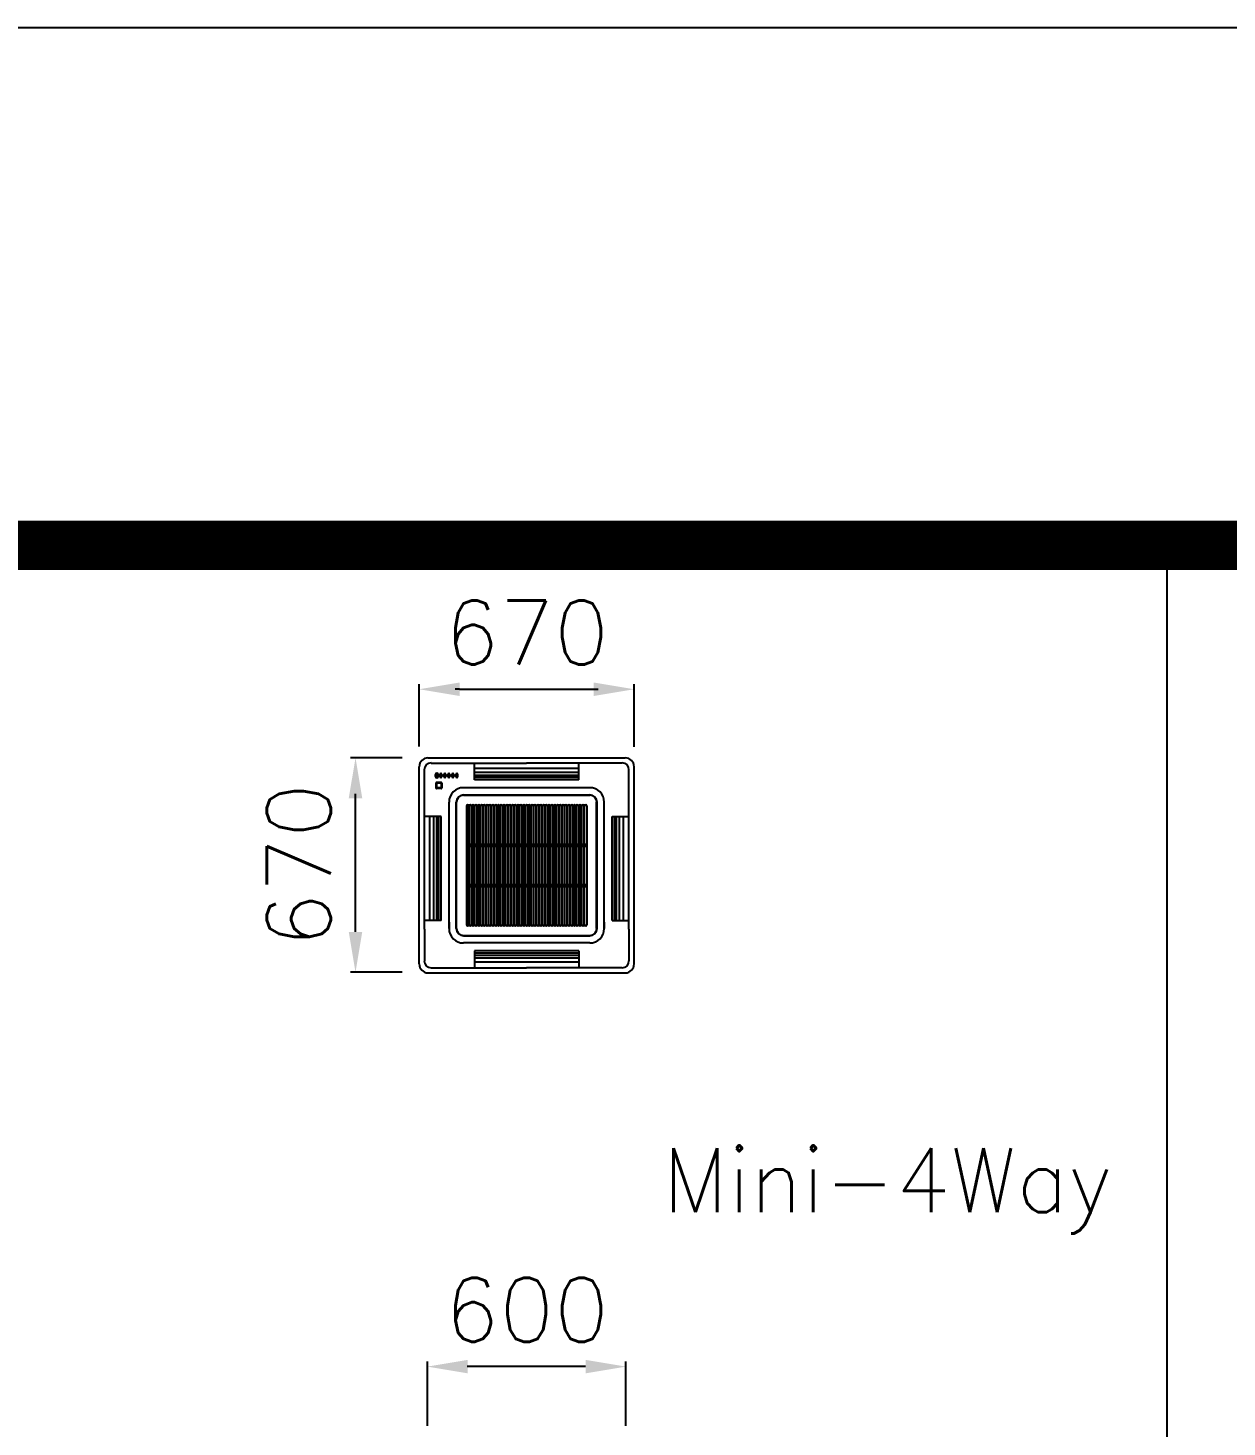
# Model space of a CAD drawing. Header units: millimetres. Extents: x -56261 to 196039, y 9480 to 100001.
# Drawn here: x 32676 to 35110, y 97162 to 100001 of the extents above; entities that cross this region are included whole.
import ezdxf
from ezdxf.enums import TextEntityAlignment as Align

# ---------------------------------------------------------------- set-up
doc = ezdxf.new("R2010")
doc.units = ezdxf.units.MM
doc.set_wipeout_variables(frame=1)
doc.layers.add('FORM', color=4, linetype='Continuous')
doc.layers.add('SS-TEXT', color=7, linetype='Continuous')
doc.styles.add('DVM_DEFAULT', font='romans.shx', dxfattribs={"bigfont": 'whgtxt.shx'})

# ---------------------------------------------------------------- blocks, each defined once
blk = doc.blocks.new('MINI 4WAY')
at = {"color": 0, "linetype": 'Continuous'}
for p, q in [((-287.5, -263.7), (-287.5, 263.7)), ((-263.9, 287.5), (263.9, 287.5)), ((-255.6, 273.6), (-170.4, 273.6)), ((-170.4, 273.6), (0, 273.6)), ((170.4, 273.6), (0, 273.6)), ((255.6, 273.6), (170.4, 273.6)), ((287.5, -263.7), (287.5, 263.7)), ((-273.6, 170.4), (-273.6, 255.6)), ((139.2, 258.6), (-139.2, 258.6)), ((139.2, 248.6), (-139.2, 248.6)), ((139.2, 240.6), (-139.2, 240.6)), ((139.2, 234.9), (-139.2, 234.9)), ((139.2, 228.9), (-139.2, 228.9)), ((273.6, 170.4), (273.6, 255.6)), ((-168.9, 187.2), (168.9, 187.2)), ((168.7, 207.5), (-168.7, 207.5)), ((-168.7, 188.2), (168.7, 188.2)), ((-273.6, -170.4), (-273.6, 170.4)), ((-207.5, 151.8), (-207.5, 168.7)), ((-207.5, -168.7), (-207.5, 151.8)), ((-188.2, -168.7), (-188.2, 168.7)), ((-187.2, -168.9), (-187.2, 168.9)), ((-161.1, 159), (-161.1, -159)), ((-155.1, -159), (-155.1, 159)), ((-153.6, -159), (-153.6, 159)), ((-147.6, -159), (-147.6, 159)), ((-146.1, -159), (-146.1, 159)), ((-140.1, -159), (-140.1, 159)), ((-138.5, -159), (-138.5, 159)), ((-132.5, -159), (-132.5, 159)), ((-131, -159), (-131, 159)), ((-125, -159), (-125, 159)), ((-123.5, -159), (-123.5, 159)), ((-117.5, -159), (-117.5, 159)), ((-116, -159), (-116, 159)), ((-109.9, -159), (-109.9, 159)), ((-108.4, -159), (-108.4, 159)), ((-102.4, -159), (-102.4, 159)), ((-100.9, -159), (-100.9, 159)), ((-94.9, -159), (-94.9, 159)), ((-93.4, -159), (-93.4, 159)), ((-87.3, -159), (-87.3, 159)), ((-85.8, -159), (-85.8, 159)), ((-79.8, -159), (-79.8, 159)), ((-78.3, -159), (-78.3, 159)), ((-72.3, -159), (-72.3, 159)), ((-70.8, -159), (-70.8, 159)), ((-64.8, -159), (-64.8, 159)), ((-63.2, -159), (-63.2, 159)), ((-57.2, -159), (-57.2, 159)), ((-55.7, -159), (-55.7, 159)), ((-49.7, -159), (-49.7, 159)), ((-48.2, -159), (-48.2, 159)), ((-42.2, -159), (-42.2, 159)), ((-40.7, -159), (-40.7, 159)), ((-34.6, -159), (-34.6, 159)), ((-33.1, -159), (-33.1, 159)), ((-27.1, -159), (-27.1, 159)), ((-25.6, -159), (-25.6, 159)), ((-19.6, -159), (-19.6, 159)), ((-18.1, -159), (-18.1, 159)), ((-12, -159), (-12, 159)), ((-10.5, -159), (-10.5, 159)), ((-4.5, -159), (-4.5, 159)), ((-3, -159), (-3, 159)), ((3, -159), (3, 159)), ((4.5, -159), (4.5, 159)), ((10.5, -159), (10.5, 159)), ((12, -159), (12, 159)), ((18.1, -159), (18.1, 159)), ((19.6, -159), (19.6, 159)), ((25.6, -159), (25.6, 159)), ((27.1, -159), (27.1, 159)), ((33.1, -159), (33.1, 159)), ((34.6, -159), (34.6, 159)), ((40.7, -159), (40.7, 159)), ((42.2, -159), (42.2, 159)), ((48.2, -159), (48.2, 159)), ((49.7, -159), (49.7, 159)), ((55.7, -159), (55.7, 159)), ((57.2, -159), (57.2, 159)), ((63.2, -159), (63.2, 159)), ((64.8, -159), (64.8, 159)), ((70.8, -159), (70.8, 159)), ((72.3, -159), (72.3, 159)), ((78.3, -159), (78.3, 159)), ((79.8, -159), (79.8, 159)), ((85.8, -159), (85.8, 159)), ((87.3, -159), (87.3, 159)), ((93.4, -159), (93.4, 159)), ((94.9, -159), (94.9, 159)), ((100.9, -159), (100.9, 159)), ((102.4, -159), (102.4, 159)), ((108.4, -159), (108.4, 159)), ((109.9, -159), (109.9, 159)), ((116, -159), (116, 159)), ((117.5, -159), (117.5, 159)), ((123.5, -159), (123.5, 159)), ((125, -159), (125, 159)), ((131, -159), (131, 159)), ((132.5, -159), (132.5, 159)), ((138.5, -159), (138.5, 159)), ((140.1, -159), (140.1, 159)), ((146.1, -159), (146.1, 159)), ((147.6, -159), (147.6, 159)), ((153.6, -159), (153.6, 159)), ((155.1, -159), (155.1, 159)), ((161.1, 159), (161.1, -159)), ((187.2, -168.9), (187.2, 168.9)), ((188.2, -168.7), (188.2, 168.7)), ((207.5, 151.8), (207.5, 168.7)), ((207.5, -168.7), (207.5, 151.8)), ((273.6, -170.4), (273.6, 170.4)), ((-258.6, -147.6), (-258.6, 130.7)), ((-248.6, -147.6), (-248.6, 130.7)), ((-240.6, -147.6), (-240.6, 130.7)), ((-234.9, -147.6), (-234.9, 130.7)), ((-228.9, -147.6), (-228.9, 130.7)), ((228.9, -147.6), (228.9, 130.7)), ((234.9, -147.6), (234.9, 130.7)), ((240.6, -147.6), (240.6, 130.7)), ((248.6, -147.6), (248.6, 130.7)), ((258.6, -147.6), (258.6, 130.7)), ((-155.1, 55.6), (-161.1, 55.6)), ((-161.1, 53.9), (-155.1, 53.9)), ((-155.1, 52.8), (-161.1, 52.8)), ((-161.1, 51.1), (-155.1, 51.1)), ((-147.6, 55.6), (-153.6, 55.6)), ((-153.6, 53.9), (-147.6, 53.9)), ((-147.6, 52.8), (-153.6, 52.8)), ((-153.6, 51.1), (-147.6, 51.1)), ((-140.1, 55.6), (-146.1, 55.6)), ((-146.1, 53.9), (-140.1, 53.9)), ((-140.1, 52.8), (-146.1, 52.8)), ((-146.1, 51.1), (-140.1, 51.1)), ((-132.5, 55.6), (-138.5, 55.6)), ((-138.5, 53.9), (-132.5, 53.9)), ((-132.5, 52.8), (-138.5, 52.8)), ((-138.5, 51.1), (-132.5, 51.1)), ((-125, 55.6), (-131, 55.6)), ((-131, 53.9), (-125, 53.9)), ((-125, 52.8), (-131, 52.8)), ((-131, 51.1), (-125, 51.1)), ((-117.5, 55.6), (-123.5, 55.6)), ((-123.5, 53.9), (-117.5, 53.9)), ((-117.5, 52.8), (-123.5, 52.8)), ((-123.5, 51.1), (-117.5, 51.1)), ((-109.9, 55.6), (-116, 55.6)), ((-116, 53.9), (-109.9, 53.9)), ((-109.9, 52.8), (-116, 52.8)), ((-116, 51.1), (-109.9, 51.1)), ((-102.4, 55.6), (-108.4, 55.6)), ((-108.4, 53.9), (-102.4, 53.9)), ((-102.4, 52.8), (-108.4, 52.8)), ((-108.4, 51.1), (-102.4, 51.1)), ((-94.9, 55.6), (-100.9, 55.6)), ((-100.9, 53.9), (-94.9, 53.9)), ((-94.9, 52.8), (-100.9, 52.8)), ((-100.9, 51.1), (-94.9, 51.1)), ((-87.3, 55.6), (-93.4, 55.6)), ((-93.4, 53.9), (-87.3, 53.9)), ((-87.3, 52.8), (-93.4, 52.8)), ((-93.4, 51.1), (-87.3, 51.1)), ((-79.8, 55.6), (-85.8, 55.6)), ((-85.8, 53.9), (-79.8, 53.9)), ((-79.8, 52.8), (-85.8, 52.8)), ((-85.8, 51.1), (-79.8, 51.1)), ((-72.3, 55.6), (-78.3, 55.6)), ((-78.3, 53.9), (-72.3, 53.9)), ((-72.3, 52.8), (-78.3, 52.8)), ((-78.3, 51.1), (-72.3, 51.1)), ((-64.8, 55.6), (-70.8, 55.6)), ((-70.8, 53.9), (-64.8, 53.9)), ((-64.8, 52.8), (-70.8, 52.8)), ((-70.8, 51.1), (-64.8, 51.1)), ((-57.2, 55.6), (-63.2, 55.6)), ((-63.2, 53.9), (-57.2, 53.9)), ((-57.2, 52.8), (-63.2, 52.8)), ((-63.2, 51.1), (-57.2, 51.1)), ((-49.7, 55.6), (-55.7, 55.6)), ((-55.7, 53.9), (-49.7, 53.9)), ((-49.7, 52.8), (-55.7, 52.8)), ((-55.7, 51.1), (-49.7, 51.1)), ((-42.2, 55.6), (-48.2, 55.6)), ((-48.2, 53.9), (-42.2, 53.9)), ((-42.2, 52.8), (-48.2, 52.8)), ((-48.2, 51.1), (-42.2, 51.1)), ((-34.6, 55.6), (-40.7, 55.6)), ((-40.7, 53.9), (-34.6, 53.9)), ((-34.6, 52.8), (-40.7, 52.8)), ((-40.7, 51.1), (-34.6, 51.1)), ((-27.1, 55.6), (-33.1, 55.6)), ((-33.1, 53.9), (-27.1, 53.9)), ((-27.1, 52.8), (-33.1, 52.8)), ((-33.1, 51.1), (-27.1, 51.1)), ((-19.6, 55.6), (-25.6, 55.6)), ((-25.6, 53.9), (-19.6, 53.9)), ((-19.6, 52.8), (-25.6, 52.8)), ((-25.6, 51.1), (-19.6, 51.1)), ((-12, 55.6), (-18.1, 55.6)), ((-18.1, 53.9), (-12, 53.9)), ((-12, 52.8), (-18.1, 52.8)), ((-18.1, 51.1), (-12, 51.1)), ((-4.5, 55.6), (-10.5, 55.6)), ((-10.5, 53.9), (-4.5, 53.9)), ((-4.5, 52.8), (-10.5, 52.8)), ((-10.5, 51.1), (-4.5, 51.1)), ((3, 55.6), (-3, 55.6)), ((-3, 53.9), (3, 53.9)), ((3, 52.8), (-3, 52.8)), ((-3, 51.1), (3, 51.1)), ((10.5, 55.6), (4.5, 55.6)), ((4.5, 53.9), (10.5, 53.9)), ((10.5, 52.8), (4.5, 52.8)), ((4.5, 51.1), (10.5, 51.1)), ((18.1, 55.6), (12, 55.6)), ((12, 53.9), (18.1, 53.9)), ((18.1, 52.8), (12, 52.8)), ((12, 51.1), (18.1, 51.1)), ((25.6, 55.6), (19.6, 55.6)), ((19.6, 53.9), (25.6, 53.9)), ((25.6, 52.8), (19.6, 52.8)), ((19.6, 51.1), (25.6, 51.1)), ((33.1, 55.6), (27.1, 55.6)), ((27.1, 53.9), (33.1, 53.9)), ((33.1, 52.8), (27.1, 52.8)), ((27.1, 51.1), (33.1, 51.1)), ((40.7, 55.6), (34.6, 55.6)), ((34.6, 53.9), (40.7, 53.9)), ((40.7, 52.8), (34.6, 52.8)), ((34.6, 51.1), (40.7, 51.1)), ((48.2, 55.6), (42.2, 55.6)), ((42.2, 53.9), (48.2, 53.9)), ((48.2, 52.8), (42.2, 52.8)), ((42.2, 51.1), (48.2, 51.1)), ((55.7, 55.6), (49.7, 55.6)), ((49.7, 53.9), (55.7, 53.9)), ((55.7, 52.8), (49.7, 52.8)), ((49.7, 51.1), (55.7, 51.1)), ((63.2, 55.6), (57.2, 55.6)), ((57.2, 53.9), (63.2, 53.9)), ((63.2, 52.8), (57.2, 52.8)), ((57.2, 51.1), (63.2, 51.1)), ((70.8, 55.6), (64.8, 55.6)), ((64.8, 53.9), (70.8, 53.9)), ((70.8, 52.8), (64.8, 52.8)), ((64.8, 51.1), (70.8, 51.1)), ((78.3, 55.6), (72.3, 55.6)), ((72.3, 53.9), (78.3, 53.9)), ((78.3, 52.8), (72.3, 52.8)), ((72.3, 51.1), (78.3, 51.1)), ((85.8, 55.6), (79.8, 55.6)), ((79.8, 53.9), (85.8, 53.9)), ((85.8, 52.8), (79.8, 52.8)), ((79.8, 51.1), (85.8, 51.1)), ((93.4, 55.6), (87.3, 55.6)), ((87.3, 53.9), (93.4, 53.9)), ((93.4, 52.8), (87.3, 52.8)), ((87.3, 51.1), (93.4, 51.1)), ((100.9, 55.6), (94.9, 55.6)), ((94.9, 53.9), (100.9, 53.9)), ((100.9, 52.8), (94.9, 52.8)), ((94.9, 51.1), (100.9, 51.1)), ((108.4, 55.6), (102.4, 55.6)), ((102.4, 53.9), (108.4, 53.9)), ((108.4, 52.8), (102.4, 52.8)), ((102.4, 51.1), (108.4, 51.1)), ((116, 55.6), (109.9, 55.6)), ((109.9, 53.9), (116, 53.9)), ((116, 52.8), (109.9, 52.8)), ((109.9, 51.1), (116, 51.1)), ((123.5, 55.6), (117.5, 55.6)), ((117.5, 53.9), (123.5, 53.9)), ((123.5, 52.8), (117.5, 52.8)), ((117.5, 51.1), (123.5, 51.1)), ((131, 55.6), (125, 55.6)), ((125, 53.9), (131, 53.9)), ((131, 52.8), (125, 52.8)), ((125, 51.1), (131, 51.1)), ((138.5, 55.6), (132.5, 55.6)), ((132.5, 53.9), (138.5, 53.9)), ((138.5, 52.8), (132.5, 52.8)), ((132.5, 51.1), (138.5, 51.1)), ((146.1, 55.6), (140.1, 55.6)), ((140.1, 53.9), (146.1, 53.9)), ((146.1, 52.8), (140.1, 52.8)), ((140.1, 51.1), (146.1, 51.1)), ((153.6, 55.6), (147.6, 55.6)), ((147.6, 53.9), (153.6, 53.9)), ((153.6, 52.8), (147.6, 52.8)), ((147.6, 51.1), (153.6, 51.1)), ((161.1, 55.6), (155.1, 55.6)), ((155.1, 53.9), (161.1, 53.9)), ((161.1, 52.8), (155.1, 52.8)), ((155.1, 51.1), (161.1, 51.1)), ((-155.1, -52.4), (-161.1, -52.4)), ((-161.1, -54.1), (-155.1, -54.1)), ((-155.1, -55.2), (-161.1, -55.2)), ((-161.1, -56.9), (-155.1, -56.9)), ((-147.6, -52.4), (-153.6, -52.4)), ((-153.6, -54.1), (-147.6, -54.1)), ((-147.6, -55.2), (-153.6, -55.2)), ((-153.6, -56.9), (-147.6, -56.9)), ((-140.1, -52.4), (-146.1, -52.4)), ((-146.1, -54.1), (-140.1, -54.1)), ((-140.1, -55.2), (-146.1, -55.2)), ((-146.1, -56.9), (-140.1, -56.9)), ((-132.5, -52.4), (-138.5, -52.4)), ((-138.5, -54.1), (-132.5, -54.1)), ((-132.5, -55.2), (-138.5, -55.2)), ((-138.5, -56.9), (-132.5, -56.9)), ((-125, -52.4), (-131, -52.4)), ((-131, -54.1), (-125, -54.1)), ((-125, -55.2), (-131, -55.2)), ((-131, -56.9), (-125, -56.9)), ((-117.5, -52.4), (-123.5, -52.4)), ((-123.5, -54.1), (-117.5, -54.1)), ((-117.5, -55.2), (-123.5, -55.2)), ((-123.5, -56.9), (-117.5, -56.9)), ((-109.9, -52.4), (-116, -52.4)), ((-116, -54.1), (-109.9, -54.1)), ((-109.9, -55.2), (-116, -55.2)), ((-116, -56.9), (-109.9, -56.9)), ((-102.4, -52.4), (-108.4, -52.4)), ((-108.4, -54.1), (-102.4, -54.1)), ((-102.4, -55.2), (-108.4, -55.2)), ((-108.4, -56.9), (-102.4, -56.9)), ((-94.9, -52.4), (-100.9, -52.4)), ((-100.9, -54.1), (-94.9, -54.1)), ((-94.9, -55.2), (-100.9, -55.2)), ((-100.9, -56.9), (-94.9, -56.9)), ((-87.3, -52.4), (-93.4, -52.4)), ((-93.4, -54.1), (-87.3, -54.1)), ((-87.3, -55.2), (-93.4, -55.2)), ((-93.4, -56.9), (-87.3, -56.9)), ((-79.8, -52.4), (-85.8, -52.4)), ((-85.8, -54.1), (-79.8, -54.1)), ((-79.8, -55.2), (-85.8, -55.2)), ((-85.8, -56.9), (-79.8, -56.9)), ((-72.3, -52.4), (-78.3, -52.4)), ((-78.3, -54.1), (-72.3, -54.1)), ((-72.3, -55.2), (-78.3, -55.2)), ((-78.3, -56.9), (-72.3, -56.9)), ((-64.8, -52.4), (-70.8, -52.4)), ((-70.8, -54.1), (-64.8, -54.1)), ((-64.8, -55.2), (-70.8, -55.2)), ((-70.8, -56.9), (-64.8, -56.9)), ((-57.2, -52.4), (-63.2, -52.4)), ((-63.2, -54.1), (-57.2, -54.1)), ((-57.2, -55.2), (-63.2, -55.2)), ((-63.2, -56.9), (-57.2, -56.9)), ((-49.7, -52.4), (-55.7, -52.4)), ((-55.7, -54.1), (-49.7, -54.1)), ((-49.7, -55.2), (-55.7, -55.2)), ((-55.7, -56.9), (-49.7, -56.9)), ((-42.2, -52.4), (-48.2, -52.4)), ((-48.2, -54.1), (-42.2, -54.1)), ((-42.2, -55.2), (-48.2, -55.2)), ((-48.2, -56.9), (-42.2, -56.9)), ((-34.6, -52.4), (-40.7, -52.4)), ((-40.7, -54.1), (-34.6, -54.1)), ((-34.6, -55.2), (-40.7, -55.2)), ((-40.7, -56.9), (-34.6, -56.9)), ((-27.1, -52.4), (-33.1, -52.4)), ((-33.1, -54.1), (-27.1, -54.1)), ((-27.1, -55.2), (-33.1, -55.2)), ((-33.1, -56.9), (-27.1, -56.9)), ((-19.6, -52.4), (-25.6, -52.4)), ((-25.6, -54.1), (-19.6, -54.1)), ((-19.6, -55.2), (-25.6, -55.2)), ((-25.6, -56.9), (-19.6, -56.9)), ((-12, -52.4), (-18.1, -52.4)), ((-18.1, -54.1), (-12, -54.1)), ((-12, -55.2), (-18.1, -55.2)), ((-18.1, -56.9), (-12, -56.9)), ((-4.5, -52.4), (-10.5, -52.4)), ((-10.5, -54.1), (-4.5, -54.1)), ((-4.5, -55.2), (-10.5, -55.2)), ((-10.5, -56.9), (-4.5, -56.9)), ((3, -52.4), (-3, -52.4)), ((-3, -54.1), (3, -54.1)), ((3, -55.2), (-3, -55.2)), ((-3, -56.9), (3, -56.9)), ((10.5, -52.4), (4.5, -52.4)), ((4.5, -54.1), (10.5, -54.1)), ((10.5, -55.2), (4.5, -55.2)), ((4.5, -56.9), (10.5, -56.9)), ((18.1, -52.4), (12, -52.4)), ((12, -54.1), (18.1, -54.1)), ((18.1, -55.2), (12, -55.2)), ((12, -56.9), (18.1, -56.9)), ((25.6, -52.4), (19.6, -52.4)), ((19.6, -54.1), (25.6, -54.1)), ((25.6, -55.2), (19.6, -55.2)), ((19.6, -56.9), (25.6, -56.9)), ((33.1, -52.4), (27.1, -52.4)), ((27.1, -54.1), (33.1, -54.1)), ((33.1, -55.2), (27.1, -55.2)), ((27.1, -56.9), (33.1, -56.9)), ((40.7, -52.4), (34.6, -52.4)), ((34.6, -54.1), (40.7, -54.1)), ((40.7, -55.2), (34.6, -55.2)), ((34.6, -56.9), (40.7, -56.9)), ((48.2, -52.4), (42.2, -52.4)), ((42.2, -54.1), (48.2, -54.1)), ((48.2, -55.2), (42.2, -55.2)), ((42.2, -56.9), (48.2, -56.9)), ((55.7, -52.4), (49.7, -52.4)), ((49.7, -54.1), (55.7, -54.1)), ((55.7, -55.2), (49.7, -55.2)), ((49.7, -56.9), (55.7, -56.9)), ((63.2, -52.4), (57.2, -52.4)), ((57.2, -54.1), (63.2, -54.1)), ((63.2, -55.2), (57.2, -55.2)), ((57.2, -56.9), (63.2, -56.9)), ((70.8, -52.4), (64.8, -52.4)), ((64.8, -54.1), (70.8, -54.1)), ((70.8, -55.2), (64.8, -55.2)), ((64.8, -56.9), (70.8, -56.9)), ((78.3, -52.4), (72.3, -52.4)), ((72.3, -54.1), (78.3, -54.1)), ((78.3, -55.2), (72.3, -55.2)), ((72.3, -56.9), (78.3, -56.9)), ((85.8, -52.4), (79.8, -52.4)), ((79.8, -54.1), (85.8, -54.1)), ((85.8, -55.2), (79.8, -55.2)), ((79.8, -56.9), (85.8, -56.9)), ((93.4, -52.4), (87.3, -52.4)), ((87.3, -54.1), (93.4, -54.1)), ((93.4, -55.2), (87.3, -55.2)), ((87.3, -56.9), (93.4, -56.9)), ((100.9, -52.4), (94.9, -52.4)), ((94.9, -54.1), (100.9, -54.1)), ((100.9, -55.2), (94.9, -55.2)), ((94.9, -56.9), (100.9, -56.9)), ((108.4, -52.4), (102.4, -52.4)), ((102.4, -54.1), (108.4, -54.1)), ((108.4, -55.2), (102.4, -55.2)), ((102.4, -56.9), (108.4, -56.9)), ((116, -52.4), (109.9, -52.4)), ((109.9, -54.1), (116, -54.1)), ((116, -55.2), (109.9, -55.2)), ((109.9, -56.9), (116, -56.9)), ((123.5, -52.4), (117.5, -52.4)), ((117.5, -54.1), (123.5, -54.1)), ((123.5, -55.2), (117.5, -55.2)), ((117.5, -56.9), (123.5, -56.9)), ((131, -52.4), (125, -52.4)), ((125, -54.1), (131, -54.1)), ((131, -55.2), (125, -55.2)), ((125, -56.9), (131, -56.9)), ((138.5, -52.4), (132.5, -52.4)), ((132.5, -54.1), (138.5, -54.1)), ((138.5, -55.2), (132.5, -55.2)), ((132.5, -56.9), (138.5, -56.9)), ((146.1, -52.4), (140.1, -52.4)), ((140.1, -54.1), (146.1, -54.1)), ((146.1, -55.2), (140.1, -55.2)), ((140.1, -56.9), (146.1, -56.9)), ((153.6, -52.4), (147.6, -52.4)), ((147.6, -54.1), (153.6, -54.1)), ((153.6, -55.2), (147.6, -55.2)), ((147.6, -56.9), (153.6, -56.9)), ((161.1, -52.4), (155.1, -52.4)), ((155.1, -54.1), (161.1, -54.1)), ((161.1, -55.2), (155.1, -55.2)), ((155.1, -56.9), (161.1, -56.9)), ((-273.6, -170.4), (-273.6, -255.6)), ((-207.5, -151.8), (-207.5, -168.7)), ((207.5, -151.8), (207.5, -168.7)), ((273.6, -170.4), (273.6, -255.6)), ((-168.9, -187.2), (168.9, -187.2)), ((-168.7, -188.2), (168.7, -188.2)), ((168.7, -207.5), (-168.7, -207.5)), ((139.2, -228.9), (-139.2, -228.9)), ((139.2, -234.9), (-139.2, -234.9)), ((139.2, -240.6), (-139.2, -240.6)), ((139.2, -248.6), (-139.2, -248.6)), ((139.2, -258.6), (-139.2, -258.6)), ((-263.9, -287.5), (263.9, -287.5)), ((-255.6, -273.6), (-170.4, -273.6)), ((-170.4, -273.6), (0, -273.6)), ((170.4, -273.6), (0, -273.6)), ((255.6, -273.6), (170.4, -273.6))]:
    blk.add_line(p, q, dxfattribs=at)
at = {"color": 0}
for p, q in [((-139.2, 228.9), (-139.2, 273.6)), ((139.2, 228.9), (139.2, 273.6)), ((-244, 237.5), (-244, 242.9)), ((-242.3, 242.9), (-242.3, 237.5)), ((-241.9, 237.5), (-241.9, 242.9)), ((-241, 237.5), (-241, 242.9)), ((-239.6, 237.5), (-239.6, 242.9)), ((-238.7, 237.5), (-238.7, 242.9)), ((-238.3, 242.9), (-238.3, 237.5)), ((-236.6, 237.5), (-236.6, 242.9)), ((-232.2, 237.5), (-232.2, 242.9)), ((-231, 237.5), (-231, 242.9)), ((-230.3, 242.9), (-230.3, 237.5)), ((-228.8, 242.9), (-228.8, 237.5)), ((-228.2, 237.5), (-228.2, 242.9)), ((-227, 237.5), (-227, 242.9)), ((-221.5, 237.5), (-221.5, 242.9)), ((-220.3, 237.5), (-220.3, 242.9)), ((-219.6, 242.9), (-219.6, 237.5)), ((-218.1, 242.9), (-218.1, 237.5)), ((-217.5, 237.5), (-217.5, 242.9)), ((-216.3, 237.5), (-216.3, 242.9)), ((-210.8, 237.5), (-210.8, 242.9)), ((-209.6, 237.5), (-209.6, 242.9)), ((-209, 242.9), (-209, 237.5)), ((-207.4, 242.9), (-207.4, 237.5)), ((-206.8, 237.5), (-206.8, 242.9)), ((-205.6, 237.5), (-205.6, 242.9)), ((-200.1, 237.5), (-200.1, 242.9)), ((-198.9, 237.5), (-198.9, 242.9)), ((-198.3, 242.9), (-198.3, 237.5)), ((-196.8, 242.9), (-196.8, 237.5)), ((-196.1, 237.5), (-196.1, 242.9)), ((-194.9, 237.5), (-194.9, 242.9)), ((-189.4, 237.5), (-189.4, 242.9)), ((-188.2, 237.5), (-188.2, 242.9)), ((-187.6, 242.9), (-187.6, 237.5)), ((-186.1, 242.9), (-186.1, 237.5)), ((-185.4, 237.5), (-185.4, 242.9)), ((-184.2, 237.5), (-184.2, 242.9)), ((-242.9, 220.4), (-242.9, 207.1)), ((-241.7, 220.4), (-241.7, 207.1)), ((-241.2, 220.4), (-241.2, 207.1)), ((-240.9, 222.4), (-228.9, 222.4)), ((-240.9, 221.2), (-228.9, 221.2)), ((-240.9, 220.7), (-228.9, 220.7)), ((-228.9, 206.8), (-240.9, 206.8)), ((-228.9, 206.3), (-240.9, 206.3)), ((-228.9, 205.1), (-240.9, 205.1)), ((-228.6, 220.4), (-228.6, 207.1)), ((-228.1, 220.4), (-228.1, 207.1)), ((-226.9, 220.4), (-226.9, 207.1)), ((-228.9, 130.7), (-273.6, 130.7)), ((228.9, 130.7), (273.6, 130.7)), ((-228.9, -147.6), (-273.6, -147.6)), ((228.9, -147.6), (273.6, -147.6)), ((-139.2, -228.9), (-139.2, -273.6)), ((139.2, -228.9), (139.2, -273.6))]:
    blk.add_line(p, q, dxfattribs=at)
at = {"color": 0, "linetype": 'Continuous'}
for centre, radius, start, end in [((-263.4, 263.4), 24.1, 91.2625, 179.3756), ((-255.6, 255.6), 18.1, 90, 180), ((255.6, 255.6), 18.1, 0, 90), ((263.4, 263.4), 24.1, 0.6244, 88.7375), ((-168.7, 168.7), 38.9, 90, 180), ((-168.7, 168.7), 19.6, 90, 180), ((-168.9, 168.9), 18.4, 90, 180), ((168.7, 168.7), 38.9, 0, 90), ((168.7, 168.7), 19.6, 0, 90), ((168.9, 168.9), 18.4, 0, 90), ((-158.1, 159), 3.01, 0, 180), ((-150.6, 159), 3.01, 0, 180), ((-143.1, 159), 3.01, 0, 180), ((-135.5, 159), 3.01, 0, 180), ((-128, 159), 3.01, 0, 180), ((-120.5, 159), 3.01, 0, 180), ((-112.9, 159), 3.01, 0, 180), ((-105.4, 159), 3.01, 0, 180), ((-97.9, 159), 3.01, 0, 180), ((-90.4, 159), 3.01, 0, 180), ((-82.8, 159), 3.01, 0, 180), ((-75.3, 159), 3.01, 0, 180), ((-67.8, 159), 3.01, 0, 180), ((-60.2, 159), 3.01, 0, 180), ((-52.7, 159), 3.01, 0, 180), ((-45.2, 159), 3.01, 0, 180), ((-37.6, 159), 3.01, 0, 180), ((-30.1, 159), 3.01, 0, 180), ((-22.6, 159), 3.01, 0, 180), ((-15.1, 159), 3.01, 0, 180), ((-7.5, 159), 3.01, 0, 180), ((0, 159), 3.01, 0, 180), ((7.5, 159), 3.01, 0, 180), ((15.1, 159), 3.01, 0, 180), ((22.6, 159), 3.01, 0, 180), ((30.1, 159), 3.01, 0, 180), ((37.6, 159), 3.01, 0, 180), ((45.2, 159), 3.01, 0, 180), ((52.7, 159), 3.01, 0, 180), ((60.2, 159), 3.01, 0, 180), ((67.8, 159), 3.01, 0, 180), ((75.3, 159), 3.01, 0, 180), ((82.8, 159), 3.01, 0, 180), ((90.4, 159), 3.01, 0, 180), ((97.9, 159), 3.01, 0, 180), ((105.4, 159), 3.01, 0, 180), ((112.9, 159), 3.01, 0, 180), ((120.5, 159), 3.01, 0, 180), ((128, 159), 3.01, 0, 180), ((135.5, 159), 3.01, 0, 180), ((143.1, 159), 3.01, 0, 180), ((150.6, 159), 3.01, 0, 180), ((158.1, 159), 3.01, 0, 180), ((-168.7, -168.7), 38.9, 180, 270), ((-168.7, -168.7), 19.6, 180, 270), ((-168.9, -168.9), 18.4, 180, 270), ((-158.1, -159), 3.01, 180, 0), ((-150.6, -159), 3.01, 180, 0), ((-143.1, -159), 3.01, 180, 0), ((-135.5, -159), 3.01, 180, 0), ((-128, -159), 3.01, 180, 0), ((-120.5, -159), 3.01, 180, 0), ((-112.9, -159), 3.01, 180, 0), ((-105.4, -159), 3.01, 180, 0), ((-97.9, -159), 3.01, 180, 0), ((-90.4, -159), 3.01, 180, 0), ((-82.8, -159), 3.01, 180, 0), ((-75.3, -159), 3.01, 180, 0), ((-67.8, -159), 3.01, 180, 0), ((-60.2, -159), 3.01, 180, 0), ((-52.7, -159), 3.01, 180, 0), ((-45.2, -159), 3.01, 180, 0), ((-37.6, -159), 3.01, 180, 0), ((-30.1, -159), 3.01, 180, 0), ((-22.6, -159), 3.01, 180, 0), ((-15.1, -159), 3.01, 180, 0), ((-7.5, -159), 3.01, 180, 0), ((0, -159), 3.01, 180, 0), ((7.5, -159), 3.01, 180, 0), ((15.1, -159), 3.01, 180, 0), ((22.6, -159), 3.01, 180, 0), ((30.1, -159), 3.01, 180, 0), ((37.6, -159), 3.01, 180, 0), ((45.2, -159), 3.01, 180, 0), ((52.7, -159), 3.01, 180, 0), ((60.2, -159), 3.01, 180, 0), ((67.8, -159), 3.01, 180, 0), ((75.3, -159), 3.01, 180, 0), ((82.8, -159), 3.01, 180, 0), ((90.4, -159), 3.01, 180, 0), ((97.9, -159), 3.01, 180, 0), ((105.4, -159), 3.01, 180, 0), ((112.9, -159), 3.01, 180, 0), ((120.5, -159), 3.01, 180, 0), ((128, -159), 3.01, 180, 0), ((135.5, -159), 3.01, 180, 0), ((143.1, -159), 3.01, 180, 0), ((150.6, -159), 3.01, 180, 0), ((158.1, -159), 3.01, 180, 0), ((168.7, -168.7), 38.9, 270, 0), ((168.7, -168.7), 19.6, 270, 0), ((168.9, -168.9), 18.4, 270, 0), ((-255.6, -255.6), 18.1, 180, 270), ((255.6, -255.6), 18.1, 270, 0), ((-263.4, -263.4), 24.1, 180.6244, 268.7375), ((263.4, -263.4), 24.1, 271.2625, 359.3756)]:
    blk.add_arc(centre, radius, start, end, dxfattribs=at)
at = {"color": 0}
for centre, radius, start, end in [((-240.3, 242.9), 3.67, 0, 180), ((-240.3, 237.5), 3.67, 180, 0), ((-240.3, 242.9), 2.01, 0, 180), ((-240.3, 237.5), 2.01, 180, 0), ((-240.3, 242.9), 1.56, 0, 180), ((-240.3, 237.5), 1.56, 180, 0), ((-240.3, 242.9), 0.744, 0, 180), ((-240.3, 237.5), 0.744, 180, 0), ((-229.6, 242.9), 2.6, 0, 180), ((-229.6, 237.5), 2.6, 180, 0), ((-229.6, 242.9), 1.42, 0, 180), ((-229.6, 237.5), 1.42, 180, 0), ((-229.6, 242.9), 0.755, 0, 180), ((-229.6, 237.5), 0.755, 180, 0), ((-218.9, 242.9), 2.6, 0, 180), ((-218.9, 237.5), 2.6, 180, 0), ((-218.9, 242.9), 1.42, 0, 180), ((-218.9, 237.5), 1.42, 180, 0), ((-218.9, 242.9), 0.755, 0, 180), ((-218.9, 237.5), 0.755, 180, 0), ((-208.2, 242.9), 2.6, 0, 180), ((-208.2, 237.5), 2.6, 180, 0), ((-208.2, 242.9), 1.42, 0, 180), ((-208.2, 237.5), 1.42, 180, 0), ((-208.2, 242.9), 0.755, 0, 180), ((-208.2, 237.5), 0.755, 180, 0), ((-197.5, 242.9), 2.6, 0, 180), ((-197.5, 237.5), 2.6, 180, 0), ((-197.5, 242.9), 1.42, 0, 180), ((-197.5, 237.5), 1.42, 180, 0), ((-197.5, 242.9), 0.755, 0, 180), ((-197.5, 237.5), 0.755, 180, 0), ((-186.8, 242.9), 2.6, 0, 180), ((-186.8, 237.5), 2.6, 180, 0), ((-186.8, 242.9), 1.42, 0, 180), ((-186.8, 237.5), 1.42, 180, 0), ((-186.8, 242.9), 0.755, 0, 180), ((-186.8, 237.5), 0.755, 180, 0), ((-240.9, 220.4), 2, 90, 180), ((-240.9, 207.1), 2, 180, 270), ((-240.9, 220.4), 0.8, 90, 180), ((-240.9, 207.1), 0.8, 180, 270), ((-240.9, 220.4), 0.3, 90, 180), ((-240.9, 207.1), 0.3, 180, 270), ((-228.9, 220.4), 2, 0, 90), ((-228.9, 220.4), 0.8, 0, 90), ((-228.9, 220.4), 0.3, 0, 90), ((-228.9, 207.1), 2, 270, 0), ((-228.9, 207.1), 0.8, 270, 0), ((-228.9, 207.1), 0.3, 270, 0)]:
    blk.add_arc(centre, radius, start, end, dxfattribs=at)
blk = doc.blocks.new('A$C43DE16F2')
blk.add_wipeout([(0, 14550), (0, 0), (29100, 0), (29100, 14550)]).dxf.layer = 'SS-TEXT'
at = {"layer": 'SS-TEXT', "color": 3, "linetype": 'ByBlock', "ltscale": 0.2}
for p, q in [((10577.9, 13608.6), (10577.9, 13899.7)), ((11585.6, 13606.3), (11585.6, 13899.7)), ((10767.2, 13876), (10746.6, 13876)), ((10767.2, 13876), (11396.4, 13876)), ((11396.4, 13876), (11417.1, 13876)), ((10497.7, 13554.9), (10255.9, 13554.9)), ((10279.6, 13365.7), (10279.6, 13386.3)), ((10279.6, 12739.2), (10279.6, 13386.3)), ((10497.7, 12549.9), (10255.9, 12549.9)), ((10616.5, 10425.5), (10616.5, 10726.2)), ((11357.8, 10702.6), (10802.8, 10702.6)), ((11547.1, 10425.5), (11547.1, 10726.2))]:
    blk.add_line(p, q, dxfattribs=at)
at = {"layer": 'SS-TEXT'}
blk.add_lwpolyline([(0, 0), (20081.8, 0), (20081.8, 14550), (0, 14550)], close=True, dxfattribs=at)
blk.add_lwpolyline([(14081.8, 14550), (14081.8, 2652)], dxfattribs=at)
at = {"layer": 'SS-TEXT', "color": 3, "linetype": 'ByBlock', "ltscale": 0.2}
for points in [[(10767.2, 13907.6), (10767.2, 13844.5), (10577.9, 13876)], [(11396.4, 13907.6), (11396.4, 13844.5), (11585.6, 13876)], [(10248, 13365.7), (10311.1, 13365.7), (10279.6, 13554.9)], [(10248, 12739.2), (10311.1, 12739.2), (10279.6, 12549.9)], [(10805.8, 10734.1), (10805.8, 10671), (10616.5, 10702.6)], [(11357.8, 10734.1), (11357.8, 10671), (11547.1, 10702.6)]]:
    blk.add_solid(points, dxfattribs=at)
at = {"layer": 'SS-TEXT', "linetype": 'Continuous', "xscale": 1.752512287022461, "yscale": 1.752512287022461, "zscale": 1.752512287022461}
blk.add_blockref('MINI 4WAY', (11081.8, 13051.1), dxfattribs=at)
at = {"layer": 'SS-TEXT', "style": 'DVM_DEFAULT'}
for s, p in [('670', (11081.8, 14141.7)), ('600', (11081.8, 10968.2))]:
    blk.add_text(s, height=300, dxfattribs=at).set_placement(p, align=Align.MIDDLE_CENTER)
blk.add_text('670', height=300, rotation=90, dxfattribs=at).set_placement((10013.9, 13051.1), align=Align.MIDDLE_CENTER)
at = {"layer": 'SS-TEXT', "color": 2, "style": 'DVM_DEFAULT'}
blk.add_text('Mini-4Way', height=300, dxfattribs=at).set_placement((12772.6, 11575.5), align=Align.MIDDLE_CENTER)
blk = doc.blocks.new('FORM_기계', base_point=(381614, -321274.9))
at = {"layer": 'FORM', "color": 7}
blk.add_lwpolyline([(381614, -321274.9), (465714, -321274.9), (465714, -261874.9), (381614, -261874.9)], close=True, dxfattribs=at)
at = {"layer": 'FORM', "const_width": 200}
blk.add_lwpolyline([(463614, -319174.9), (383714, -319174.9), (383714, -263974.9), (463614, -263974.9)], close=True, dxfattribs=at)

msp = doc.modelspace()

# ---------------------------------------------------------------- block references
at = {"layer": 'SS-TEXT', "xscale": 0.4331186193392458, "yscale": 0.4331186193392458, "zscale": 0.4331186193392458}
msp.add_blockref('A$C43DE16F2', (28888.9, 92649.2), dxfattribs=at)

# ---------------------------------------------------------------- next in the draw order: block references
at = {"layer": 'FORM', "xscale": 0.5, "yscale": 0.5, "zscale": 0.5}
msp.add_blockref('FORM_기계', (27838.9, 70301.1), dxfattribs=at)

doc.saveas('drawing.dxf')
